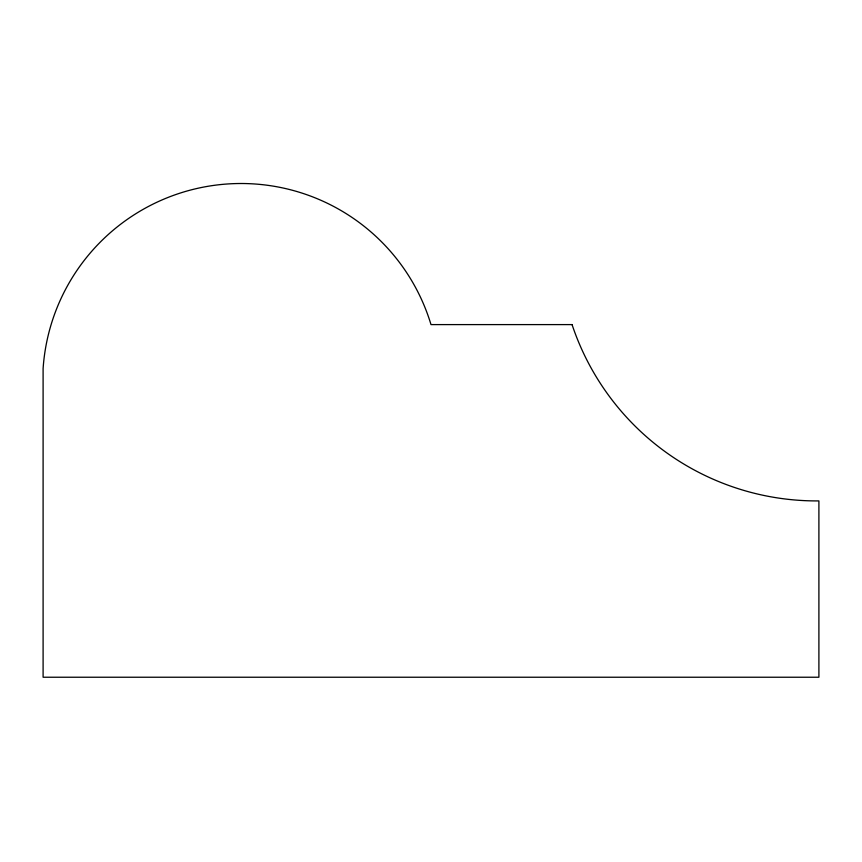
<?xml version="1.0" encoding="UTF-8"?>
<svg xmlns="http://www.w3.org/2000/svg" width="862" height="862" viewBox="0 0 862 862"><rect width="100%" height="100%" fill="white"/><g stroke="black" fill="none" stroke-linecap="round" stroke-linejoin="round"><path stroke-width="1.29" d="M572.056 324.597L431 324.597A198.4 198.4 0 0 0 43.1 368.677L43.1 677.23L818.9 677.23L818.9 500.908A257.878 257.878 0 0 1 572.056 324.597"/></g></svg>
